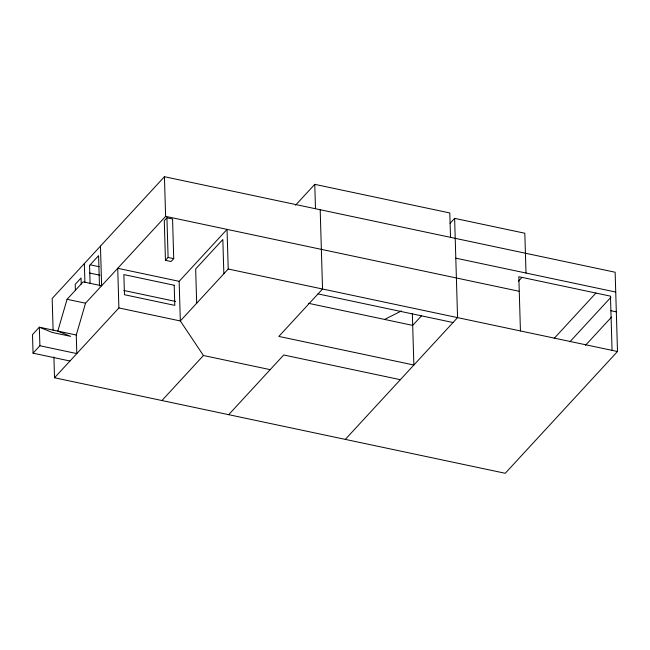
<?xml version="1.0" encoding="UTF-8"?>
<svg xmlns="http://www.w3.org/2000/svg" width="650" height="650" viewBox="0 0 650 650"><rect width="100%" height="100%" fill="white"/><g stroke="black" fill="none" stroke-linecap="round" stroke-linejoin="round"><path stroke-width="0.97" d="M100.449 246.123L101.627 285.756L83.168 281.848L67.072 299.301L57.801 331.11L70.639 336.342L52.179 332.434L39.341 327.194L32.5 334.62L33.053 353.178L69.972 361.002M33.053 353.178L39.894 345.759L76.814 353.584L76.269 335.018L85.532 303.217L165.612 216.361L164.434 176.719L615.144 272.236L617.5 351.512L505.229 473.281L54.519 377.764L53.901 356.956M164.434 176.719L52.171 298.488L53.113 330.2M166.928 217.823L164.279 220.691L165.457 260.325L171.088 261.519L173.729 258.651L172.559 219.009L166.928 217.823L168.098 257.457L165.457 260.325M54.519 377.764L118.893 307.946L117.723 268.304L179.148 281.32L227.045 229.377L228.223 269.019L180.326 320.962L118.893 307.946M295.514 205.221L314.762 184.348L449.792 212.956L450.515 237.25M161.939 400.53L203.442 355.509L270.197 369.655M228.694 414.676L283.725 354.981L400.335 379.697M450.101 223.267L454.626 218.359L524.826 233.236L526.012 273.041M421.622 315.689L412.685 325.39L308.352 303.274M345.304 439.392L457.567 317.623L454.626 218.359M518.456 281.231L521.893 277.509M554.222 338.317L595.977 293.02M569.871 341.803L610.943 297.253M585.52 345.288L611.528 317.07M384.605 319.434L401.456 310.936M455.804 258.164L615.737 292.053M165.612 216.361L519.261 291.306M610.886 310.716L616.322 311.87M228.223 269.019L617.5 351.512M168.098 257.457L173.729 258.651M318.021 293.906L453.05 322.522M90.277 264.834L99.166 266.711M89.367 272.992L99.994 275.243M123.914 290.485L175.557 301.429M67.072 299.301L85.532 303.217M76.269 335.018L39.341 327.194L39.894 345.759M203.442 355.509L180.326 320.962L179.148 281.32M612.064 350.358L610.456 296.132L518.822 276.713L520.439 330.939M412.336 313.495L413.863 365.024L278.834 336.408L322.538 289.006L320.19 209.722M314.762 184.348L315.486 208.569M223.852 273.748L222.836 239.501L195.666 268.978L196.682 303.225M99.483 286L98.581 255.678L89.562 265.46L90.098 283.652M84.354 263.575L84.914 282.409M81.234 284.091L81.047 278.013L75.221 284.334L75.4 290.412M174.2 285.252L123.866 274.584L124.467 294.718L174.801 305.386L174.2 285.252"/></g></svg>
